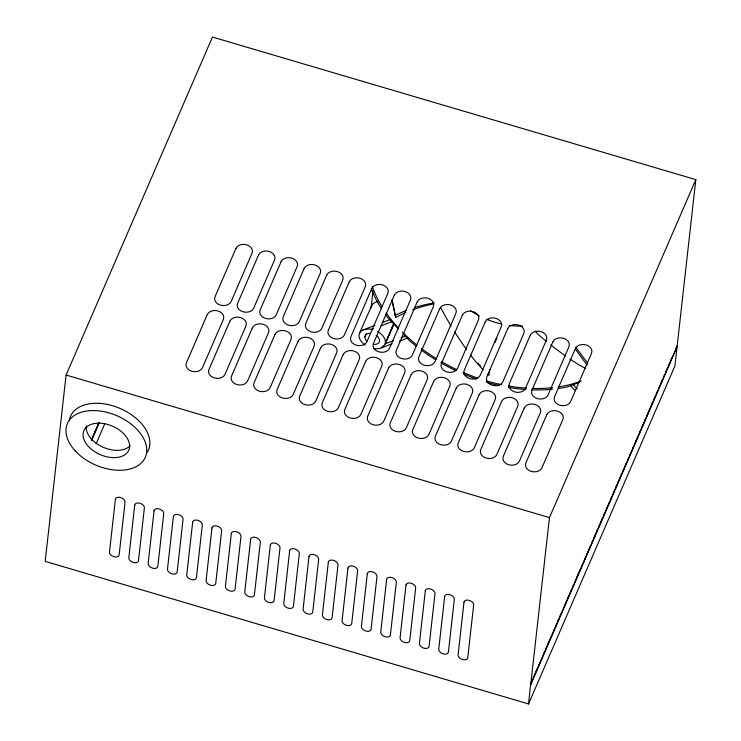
<?xml version="1.0" encoding="UTF-8"?>
<svg xmlns="http://www.w3.org/2000/svg" width="741" height="741" viewBox="0 0 741 741"><rect width="100%" height="100%" fill="white"/><g stroke="black" fill="none" stroke-linecap="round" stroke-linejoin="round"><path stroke-width="1.11" d="M372.918 290.704L371.148 307.876A13.894 8.911 23.8 0 1 375.317 302.347L378.253 301.226M677.126 346.242L695.818 179.628L212.454 37.05L66.088 375.029L45.182 561.372L528.546 703.95L674.912 365.971L677.126 346.242L530.602 684.175L532.436 679.932M530.602 684.175L528.546 703.95M530.76 684.221L549.452 517.607L695.818 179.628M393.823 323.28L384.866 344.602L381.263 347.862A13.894 8.911 23.8 0 1 373.529 348.492M91.449 439.932L98.785 422.972M91.384 440.478L99.183 422.463M91.504 440.515L99.303 422.5M96.117 443.766L104.833 423.639M534.27 675.699L535.187 673.578M536.104 671.457L537.484 668.28M538.401 666.159L539.772 662.982M543.903 653.451L544.82 651.33M545.737 649.209L547.117 646.032M548.034 643.91L549.414 640.733M553.536 631.193L554.463 629.081M555.38 626.96L556.75 623.783M557.667 621.662L559.047 618.485M559.964 616.364L561.345 613.187M565.013 604.712L566.383 601.535M567.31 599.413L568.68 596.236M569.597 594.115L570.978 590.938M572.348 587.761L573.275 585.64M574.645 582.463L576.026 579.286M576.943 577.165L578.313 573.988M579.24 571.867L580.611 568.69M581.991 565.513L582.908 563.392M584.279 560.215L585.659 557.028M586.576 554.916L587.956 551.739M588.873 549.618L590.244 546.441M591.624 543.255L592.541 541.143M593.921 537.957L595.292 534.78M596.209 532.668L597.589 529.482M598.506 527.37L599.886 524.183M600.803 522.072L602.174 518.895M603.554 515.708L604.471 513.596M605.851 510.41L607.222 507.233M608.139 505.121L609.519 501.935M610.436 499.823L611.816 496.637M613.187 493.46L614.104 491.339M615.484 488.162L616.864 484.985M617.781 482.863L619.152 479.686M620.069 477.565L621.449 474.388M622.82 471.211L623.746 469.09M625.117 465.913L626.497 462.736M627.414 460.615L628.785 457.438M629.711 455.317L631.082 452.14M632.462 448.963L633.379 446.842M634.75 443.664L636.13 440.487M637.047 438.366L638.427 435.189M639.344 433.068L640.715 429.891M641.632 427.77L643.012 424.593M644.392 421.416L645.309 419.295M646.68 416.118L648.06 412.941M648.977 410.82L650.357 407.643M651.274 405.522L652.645 402.344M654.025 399.167L654.942 397.046M656.322 393.869L657.693 390.692M658.61 388.571L659.99 385.394M660.907 383.273L662.287 380.096M663.658 376.919L664.575 374.798M665.955 371.621L667.335 368.444M668.252 366.323L669.623 363.146M670.54 361.024L671.92 357.847M675.588 349.372L676.968 346.195M530.695 684.767L677.07 346.788M359.589 333.098L372.306 304.245M364.878 336.914L366.276 333.746M393.925 323.724L385.061 343.824L393.61 340.619M385.802 342.49L389.998 332.968M390.933 330.856L393.73 324.502M365.257 345.139A13.894 8.911 23.8 0 1 363.192 329.847L374.881 325.382M382.319 322.539L389.757 319.695M371.408 329.375L373.547 328.569M381.022 325.771L391.711 321.761M401.085 337.813L405.355 336.21M579.74 382.282L567.819 386.756A136.946 87.883 23.8 0 1 559.205 388.395M381.263 347.862L392.091 343.843M399.677 341.036L407.254 338.22M363.192 329.847L369.222 329.004L372.649 329.588M66.088 375.029L549.452 517.607M585.483 368.157L583.556 367.388A244.669 42.552 50 0 1 569.959 359.07M487.495 374.39L488.958 375.344A156.314 99.451 68.1 0 1 489.699 369.639M570.598 385.718L575.349 390.72M573.247 384.718L577.128 388.821M398.528 328.985L387.395 317.194A136.946 87.883 23.8 0 1 385.301 314.36M403.085 333.802L409.662 340.777A136.946 87.883 23.8 0 0 416.646 346.547M483.113 369.981L475.194 361.062A244.669 139.503 71.6 0 1 470.535 355.004M477.917 363.062L480.835 366.406M391.906 299.753L395.722 317.463A156.314 144.504 59.1 0 1 405.938 312.507M395.722 317.463L392.397 301.494M552.443 389.247A136.946 87.883 23.8 0 1 531.658 389.84M525.962 389.525A136.946 87.883 23.8 0 1 508.511 387.376M499.499 385.598A136.946 87.883 23.8 0 1 486.272 382.189M476.407 379.022A136.946 87.883 23.8 0 1 463.56 374.075M456.141 370.769A136.946 87.883 23.8 0 1 440.765 362.775M435.819 359.848A136.946 87.883 23.8 0 1 421.24 350.048M381.365 308.58A136.946 87.883 23.8 0 1 371.213 288.629M522.479 326.021A61.318 39.347 23.8 0 1 509.789 325.503M501.805 324.104A61.318 39.347 23.8 0 1 486.67 319.297M479.371 315.916A61.318 39.347 23.8 0 1 470.591 310.766M581.176 380.967A134.908 86.567 23.8 0 1 558.269 386.959M552.73 387.691A134.908 86.567 23.8 0 1 532.242 388.432M526.647 388.154A134.908 86.567 23.8 0 1 508.326 385.959M501.601 384.681A134.908 86.567 23.8 0 1 486.42 380.855M477.769 378.105A134.908 86.567 23.8 0 1 462.995 372.408M456.743 369.602A134.908 86.567 23.8 0 1 441.59 361.728M436.718 358.839A134.908 86.567 23.8 0 1 421.434 348.511M416.942 345.037A134.908 86.567 23.8 0 1 402.382 332.07M398.371 327.911A134.908 86.567 23.8 0 1 386.172 312.943M381.606 305.987A134.908 86.567 23.8 0 1 372.278 286.498M377.669 331.616A13.894 8.911 23.8 0 1 385.431 342.323M376.104 335.349A7.734 4.965 23.8 0 1 379.485 341.444A7.734 4.965 23.8 0 1 373.899 344.333M366.86 341.129A7.734 4.965 23.8 0 1 370.556 333.367M69.459 419.73A42.459 26.861 23.4 0 1 119.301 408.115A42.459 26.861 23.4 0 1 147.348 452.149M130.073 445.739A24.481 15.487 23.4 0 1 102.804 447.101A24.481 15.487 23.4 0 1 86.317 425.982M466.617 349.65A244.669 139.503 71.6 0 1 454.678 331.875M451.065 326.021A244.669 139.503 71.6 0 1 440.756 307.793M494.877 342.611A155.249 96.895 69.6 0 1 496.868 337.989M395.185 315.397A155.249 143.874 62.8 0 1 406.457 310.414M414.219 307.672A155.249 143.874 62.8 0 1 434.282 302.93M412.654 309.812A156.314 144.504 59.1 0 1 433.596 303.912M565.55 356.023A244.669 42.552 50 0 1 550.785 344.889M546.552 341.481A244.669 42.552 50 0 1 537.79 334.163A106.019 21.582 44.4 0 1 535.298 331.051M587.039 364.942A155.249 37.819 50.9 0 1 575.461 349.159M587.632 363.025A156.314 41.792 50.5 0 1 575.84 347.177M115.383 499.415L109.483 552.026A5.094 3.223 23.4 0 0 113.947 556.741A5.094 3.223 23.4 0 0 119.153 554.879L125.053 502.268A5.094 3.223 23.4 0 0 120.588 497.554A5.094 3.223 23.4 0 0 115.383 499.415M134.723 505.121L128.823 557.732A5.094 3.223 23.4 0 0 133.287 562.447A5.094 3.223 23.4 0 0 138.484 560.585L144.384 507.965A5.094 3.223 23.4 0 0 139.919 503.25A5.094 3.223 23.4 0 0 134.723 505.121M154.054 510.818L148.154 563.438A5.094 3.223 23.4 0 0 152.618 568.152A5.094 3.223 23.4 0 0 157.824 566.281L163.724 513.67A5.094 3.223 23.4 0 0 159.259 508.956A5.094 3.223 23.4 0 0 154.054 510.818M173.385 516.523L167.485 569.134A5.094 3.223 23.4 0 0 171.949 573.849A5.094 3.223 23.4 0 0 177.155 571.987L183.055 519.376A5.094 3.223 23.4 0 0 178.59 514.662A5.094 3.223 23.4 0 0 173.385 516.523M192.66 522.21L186.751 574.821A5.094 3.223 23.4 0 0 191.215 579.536A5.094 3.223 23.4 0 0 196.421 577.674L202.321 525.054A5.094 3.223 23.4 0 0 197.856 520.349A5.094 3.223 23.4 0 0 192.66 522.21M211.991 527.907L206.091 580.527A5.094 3.223 23.4 0 0 210.555 585.242A5.094 3.223 23.4 0 0 215.751 583.371L221.661 530.76A5.094 3.223 23.4 0 0 217.196 526.045A5.094 3.223 23.4 0 0 211.991 527.907M231.322 533.613L225.421 586.224A5.094 3.223 23.4 0 0 229.886 590.938A5.094 3.223 23.4 0 0 235.092 589.076L240.992 536.465A5.094 3.223 23.4 0 0 236.527 531.751A5.094 3.223 23.4 0 0 231.322 533.613M250.662 539.318L244.762 591.929A5.094 3.223 23.4 0 0 249.226 596.644A5.094 3.223 23.4 0 0 254.422 594.782L260.323 542.171A5.094 3.223 23.4 0 0 255.858 537.457A5.094 3.223 23.4 0 0 250.662 539.318M270.326 545.117L264.426 597.728A5.094 3.223 23.4 0 0 268.89 602.442A5.094 3.223 23.4 0 0 274.096 600.581L279.996 547.97A5.094 3.223 23.4 0 0 275.532 543.255A5.094 3.223 23.4 0 0 270.326 545.117M289.657 550.822L283.757 603.433A5.094 3.223 23.4 0 0 288.221 608.148A5.094 3.223 23.4 0 0 293.427 606.286L299.327 553.675A5.094 3.223 23.4 0 0 294.862 548.961A5.094 3.223 23.4 0 0 289.657 550.822M308.997 556.528L303.097 609.139A5.094 3.223 23.4 0 0 307.561 613.854A5.094 3.223 23.4 0 0 312.758 611.992L318.667 559.372A5.094 3.223 23.4 0 0 314.203 554.657A5.094 3.223 23.4 0 0 308.997 556.528M328.328 562.224L322.428 614.845A5.094 3.223 23.4 0 0 326.892 619.559A5.094 3.223 23.4 0 0 332.098 617.688L337.998 565.077A5.094 3.223 23.4 0 0 333.533 560.363A5.094 3.223 23.4 0 0 328.328 562.224M347.983 568.023L342.073 620.634A5.094 3.223 23.4 0 0 346.547 625.348A5.094 3.223 23.4 0 0 351.743 623.487L357.644 570.876A5.094 3.223 23.4 0 0 353.179 566.161A5.094 3.223 23.4 0 0 347.983 568.023M367.314 573.729L361.413 626.34A5.094 3.223 23.4 0 0 365.878 631.054A5.094 3.223 23.4 0 0 371.084 629.192L376.984 576.581A5.094 3.223 23.4 0 0 372.519 571.867A5.094 3.223 23.4 0 0 367.314 573.729M386.645 579.434L380.744 632.045A5.094 3.223 23.4 0 0 385.209 636.76A5.094 3.223 23.4 0 0 390.414 634.898L396.315 582.278A5.094 3.223 23.4 0 0 391.85 577.563A5.094 3.223 23.4 0 0 386.645 579.434M405.985 585.131L400.084 637.751A5.094 3.223 23.4 0 0 404.549 642.456A5.094 3.223 23.4 0 0 409.745 640.595L415.655 587.983A5.094 3.223 23.4 0 0 411.181 583.269A5.094 3.223 23.4 0 0 405.985 585.131M425.315 590.836L419.415 643.447A5.094 3.223 23.4 0 0 423.88 648.162A5.094 3.223 23.4 0 0 429.085 646.3L434.986 593.689A5.094 3.223 23.4 0 0 430.521 588.975A5.094 3.223 23.4 0 0 425.315 590.836M444.656 596.542L438.746 649.153A5.094 3.223 23.4 0 0 443.211 653.868A5.094 3.223 23.4 0 0 448.416 652.006L454.316 599.395A5.094 3.223 23.4 0 0 449.852 594.68A5.094 3.223 23.4 0 0 444.656 596.542M463.986 602.238L458.086 654.859A5.094 3.223 23.4 0 0 462.551 659.573A5.094 3.223 23.4 0 0 467.756 657.712L473.656 605.091A5.094 3.223 23.4 0 0 469.192 600.377A5.094 3.223 23.4 0 0 463.986 602.238M207.295 314.592L186.38 362.868A8.494 6.456 6.4 0 0 191.826 371.287A8.494 6.456 6.4 0 0 202.497 367.629L223.402 319.343A8.494 6.456 6.4 0 0 217.965 310.933A8.494 6.456 6.4 0 0 207.295 314.592M235.934 248.448L215.029 296.733A8.494 6.456 6.4 0 0 220.466 305.144A8.494 6.456 6.4 0 0 231.136 301.485L252.051 253.2A8.494 6.456 6.4 0 0 246.605 244.789A8.494 6.456 6.4 0 0 235.934 248.448M229.849 321.242L208.943 369.527A8.494 6.456 6.4 0 0 214.381 377.938A8.494 6.456 6.4 0 0 225.051 374.279L245.966 325.994A8.494 6.456 6.4 0 0 240.519 317.583A8.494 6.456 6.4 0 0 229.849 321.242M258.498 255.099L237.583 303.384A8.494 6.456 6.4 0 0 243.029 311.794A8.494 6.456 6.4 0 0 253.7 308.136L274.605 259.85A8.494 6.456 6.4 0 0 269.168 251.44A8.494 6.456 6.4 0 0 258.498 255.099M252.412 327.892L231.498 376.178A8.494 6.456 6.4 0 0 236.944 384.588A8.494 6.456 6.4 0 0 247.614 380.93L268.52 332.653A8.494 6.456 6.4 0 0 263.074 324.234A8.494 6.456 6.4 0 0 252.412 327.892M281.052 261.758L260.137 310.034A8.494 6.456 6.4 0 0 265.584 318.454A8.494 6.456 6.4 0 0 276.254 314.795L297.16 266.51A8.494 6.456 6.4 0 0 291.722 258.1A8.494 6.456 6.4 0 0 281.052 261.758M274.967 334.552L254.052 382.828A8.494 6.456 6.4 0 0 259.498 391.248A8.494 6.456 6.4 0 0 270.169 387.589L291.074 339.304A8.494 6.456 6.4 0 0 285.637 330.894A8.494 6.456 6.4 0 0 274.967 334.552M304.116 268.557L283.201 316.842A8.494 6.456 6.4 0 0 288.647 325.253A8.494 6.456 6.4 0 0 299.318 321.594L320.223 273.309A8.494 6.456 6.4 0 0 314.786 264.898A8.494 6.456 6.4 0 0 304.116 268.557M298.03 341.351L277.115 389.636A8.494 6.456 6.4 0 0 282.562 398.047A8.494 6.456 6.4 0 0 293.232 394.388L314.138 346.103A8.494 6.456 6.4 0 0 308.701 337.692A8.494 6.456 6.4 0 0 298.03 341.351M326.67 275.207L305.764 323.493A8.494 6.456 6.4 0 0 311.201 331.903A8.494 6.456 6.4 0 0 321.872 328.244L342.787 279.968A8.494 6.456 6.4 0 0 337.34 271.549A8.494 6.456 6.4 0 0 326.67 275.207M320.584 348.011L299.67 396.287A8.494 6.456 6.4 0 0 305.116 404.697A8.494 6.456 6.4 0 0 315.786 401.038L336.692 352.762A8.494 6.456 6.4 0 0 331.255 344.343A8.494 6.456 6.4 0 0 320.584 348.011M349.224 281.867L328.319 330.153A8.494 6.456 6.4 0 0 333.756 338.563A8.494 6.456 6.4 0 0 344.426 334.904L365.341 286.619A8.494 6.456 6.4 0 0 359.894 278.208A8.494 6.456 6.4 0 0 349.224 281.867M343.139 354.661L322.233 402.947A8.494 6.456 6.4 0 0 327.67 411.357A8.494 6.456 6.4 0 0 338.341 407.698L359.255 359.413A8.494 6.456 6.4 0 0 353.809 351.002A8.494 6.456 6.4 0 0 343.139 354.661M371.787 288.518L350.873 336.803A8.494 6.456 6.4 0 0 356.319 345.213A8.494 6.456 6.4 0 0 366.99 341.555L387.895 293.269A8.494 6.456 6.4 0 0 382.458 284.859A8.494 6.456 6.4 0 0 371.787 288.518M365.693 361.312L344.787 409.597A8.494 6.456 6.4 0 0 350.234 418.007A8.494 6.456 6.4 0 0 360.904 414.349L381.81 366.063A8.494 6.456 6.4 0 0 376.363 357.653A8.494 6.456 6.4 0 0 365.693 361.312M394.342 295.168L373.427 343.454A8.494 6.456 6.4 0 0 378.873 351.864A8.494 6.456 6.4 0 0 389.544 348.205L410.449 299.929A8.494 6.456 6.4 0 0 405.012 291.509A8.494 6.456 6.4 0 0 394.342 295.168M388.59 368.064L367.675 416.349A8.494 6.456 6.4 0 0 373.121 424.76A8.494 6.456 6.4 0 0 383.792 421.101L404.697 372.816A8.494 6.456 6.4 0 0 399.26 364.405A8.494 6.456 6.4 0 0 388.59 368.064M417.229 301.92L396.324 350.206A8.494 6.456 6.4 0 0 401.761 358.616A8.494 6.456 6.4 0 0 412.431 354.958L433.346 306.681A8.494 6.456 6.4 0 0 427.9 298.262A8.494 6.456 6.4 0 0 417.229 301.92M411.144 374.724L390.229 423A8.494 6.456 6.4 0 0 395.675 431.41A8.494 6.456 6.4 0 0 406.346 427.752L427.251 379.475A8.494 6.456 6.4 0 0 421.814 371.056A8.494 6.456 6.4 0 0 411.144 374.724M439.784 308.58L418.878 356.856A8.494 6.456 6.4 0 0 424.315 365.276A8.494 6.456 6.4 0 0 434.986 361.617L455.9 313.332A8.494 6.456 6.4 0 0 450.454 304.921A8.494 6.456 6.4 0 0 439.784 308.58M433.698 381.374L412.793 429.66A8.494 6.456 6.4 0 0 418.23 438.07A8.494 6.456 6.4 0 0 428.9 434.411L449.815 386.126A8.494 6.456 6.4 0 0 444.368 377.715A8.494 6.456 6.4 0 0 433.698 381.374M462.347 315.231L441.432 363.516A8.494 6.456 6.4 0 0 446.879 371.926A8.494 6.456 6.4 0 0 457.549 368.268L478.454 319.982A8.494 6.456 6.4 0 0 473.017 311.572A8.494 6.456 6.4 0 0 462.347 315.231M456.261 388.025L435.347 436.31A8.494 6.456 6.4 0 0 440.793 444.72A8.494 6.456 6.4 0 0 451.464 441.062L472.369 392.776A8.494 6.456 6.4 0 0 466.923 384.366A8.494 6.456 6.4 0 0 456.261 388.025M485.179 321.965L464.264 370.25A8.494 6.456 6.4 0 0 469.711 378.66A8.494 6.456 6.4 0 0 480.381 375.002L501.287 326.716A8.494 6.456 6.4 0 0 495.849 318.306A8.494 6.456 6.4 0 0 485.179 321.965M479.094 394.758L458.179 443.044A8.494 6.456 6.4 0 0 463.625 451.454A8.494 6.456 6.4 0 0 474.296 447.796L495.201 399.519A8.494 6.456 6.4 0 0 489.764 391.1A8.494 6.456 6.4 0 0 479.094 394.758M507.733 328.624L486.828 376.9A8.494 6.456 6.4 0 0 492.265 385.32A8.494 6.456 6.4 0 0 502.935 381.652L523.85 333.376A8.494 6.456 6.4 0 0 518.404 324.966A8.494 6.456 6.4 0 0 507.733 328.624M501.648 401.418L480.742 449.694A8.494 6.456 6.4 0 0 486.179 458.114A8.494 6.456 6.4 0 0 496.85 454.455L517.764 406.17A8.494 6.456 6.4 0 0 512.318 397.76A8.494 6.456 6.4 0 0 501.648 401.418M530.287 335.275L509.382 383.56A8.494 6.456 6.4 0 0 514.828 391.97A8.494 6.456 6.4 0 0 525.499 388.312L546.404 340.026A8.494 6.456 6.4 0 0 540.958 331.616A8.494 6.456 6.4 0 0 530.287 335.275M524.202 408.069L503.296 456.354A8.494 6.456 6.4 0 0 508.743 464.764A8.494 6.456 6.4 0 0 519.404 461.106L540.319 412.82A8.494 6.456 6.4 0 0 534.872 404.41A8.494 6.456 6.4 0 0 524.202 408.069M552.851 341.925L531.936 390.211A8.494 6.456 6.4 0 0 537.382 398.621A8.494 6.456 6.4 0 0 548.053 394.962L568.958 346.677A8.494 6.456 6.4 0 0 563.521 338.267A8.494 6.456 6.4 0 0 552.851 341.925M546.765 414.719L525.851 463.005A8.494 6.456 6.4 0 0 531.297 471.415A8.494 6.456 6.4 0 0 541.967 467.756L562.873 419.48A8.494 6.456 6.4 0 0 557.436 411.06A8.494 6.456 6.4 0 0 546.765 414.719M575.405 348.585L554.5 396.861A8.494 6.456 6.4 0 0 559.937 405.281A8.494 6.456 6.4 0 0 570.607 401.622L591.522 353.337A8.494 6.456 6.4 0 0 586.075 344.926A8.494 6.456 6.4 0 0 575.405 348.585M75.193 450.852A42.459 26.861 23.4 0 0 144.199 459.429A42.459 26.861 23.4 0 0 99.664 410.959A42.459 26.861 23.4 0 0 75.193 450.852M88.383 446.434A24.481 15.487 23.4 0 0 128.174 451.38A24.481 15.487 23.4 0 0 102.499 423.426A24.481 15.487 23.4 0 0 88.383 446.434"/></g></svg>
